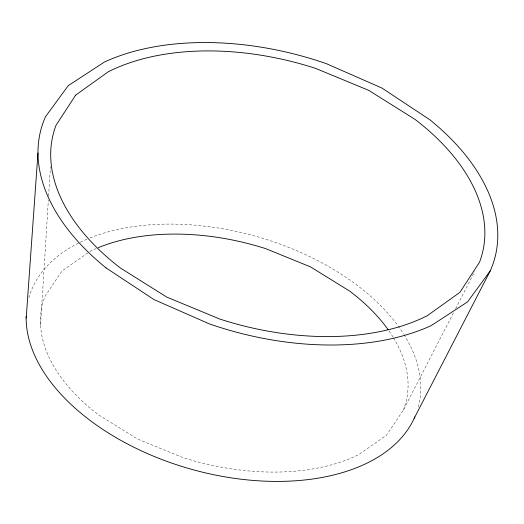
<?xml version="1.0" encoding="UTF-8"?>
<svg xmlns="http://www.w3.org/2000/svg" width="524" height="524" viewBox="0 0 524 524"><rect width="100%" height="100%" fill="white"/><g stroke="black" fill="none" stroke-linecap="round" stroke-linejoin="round"><path stroke-width="0.39" stroke-dasharray="2.62 1.97" d="M40.531 325.044L48.359 200.063M48.614 195.976L50.455 166.573M87.868 252.869L61.976 270.974L45.149 296.067A185.837 111.062 15.8 0 0 98.82 415.041L137.884 439.223L182.824 457.537A189.714 113.38 15.8 0 0 358.632 454.681L386.522 435.189L403.342 410.096L454.131 311.518M455.625 308.623L474.672 271.655M389.018 330.952A185.837 111.062 15.8 0 1 393.079 337.135M393.498 337.823A185.837 111.062 15.8 0 1 403.349 410.096M89.859 251.481A189.714 113.38 15.8 0 1 96.147 248.579M28.872 297.829A202.218 120.854 15.8 0 1 87.174 239.101M90.01 237.935A202.218 120.854 15.8 0 1 403.513 333.86M403.952 334.561A202.218 120.854 15.8 0 1 418.106 407.685"/><path stroke-width="0.79" d="M26.2 318.075L37.97 152.995M414.163 418.329L490.241 270.869A239.645 143.216 15.8 0 0 429.687 119.642L381.917 88.045L326.36 63.659A233.501 139.548 15.8 0 0 104.545 61.95L68.244 85.641L45.529 116.695A239.645 143.216 15.8 0 0 106.084 267.915M490.241 270.869L467.532 301.916L431.213 325.601A233.501 139.548 15.8 0 1 209.41 323.898L153.853 299.512L106.064 267.921M388.055 329.583A185.837 111.062 15.8 0 0 349.672 291.121L310.614 266.939L265.668 248.625A189.714 113.38 15.8 0 0 98.322 247.662M414.844 416.862A202.218 120.854 15.8 0 1 198.059 471.063A202.218 120.854 15.8 0 1 26.161 316.424M75.633 95.152L56.035 125.262A226.394 135.297 15.8 0 0 120.468 268.052L166.75 297.095L219.923 319.096A220.401 131.721 15.8 0 0 427.23 315.736L459.921 292.34L479.526 262.229A226.394 135.297 15.8 0 0 415.093 119.439L368.811 90.397L315.638 68.395A220.401 131.721 15.8 0 0 108.324 71.755L75.633 95.152"/></g></svg>
